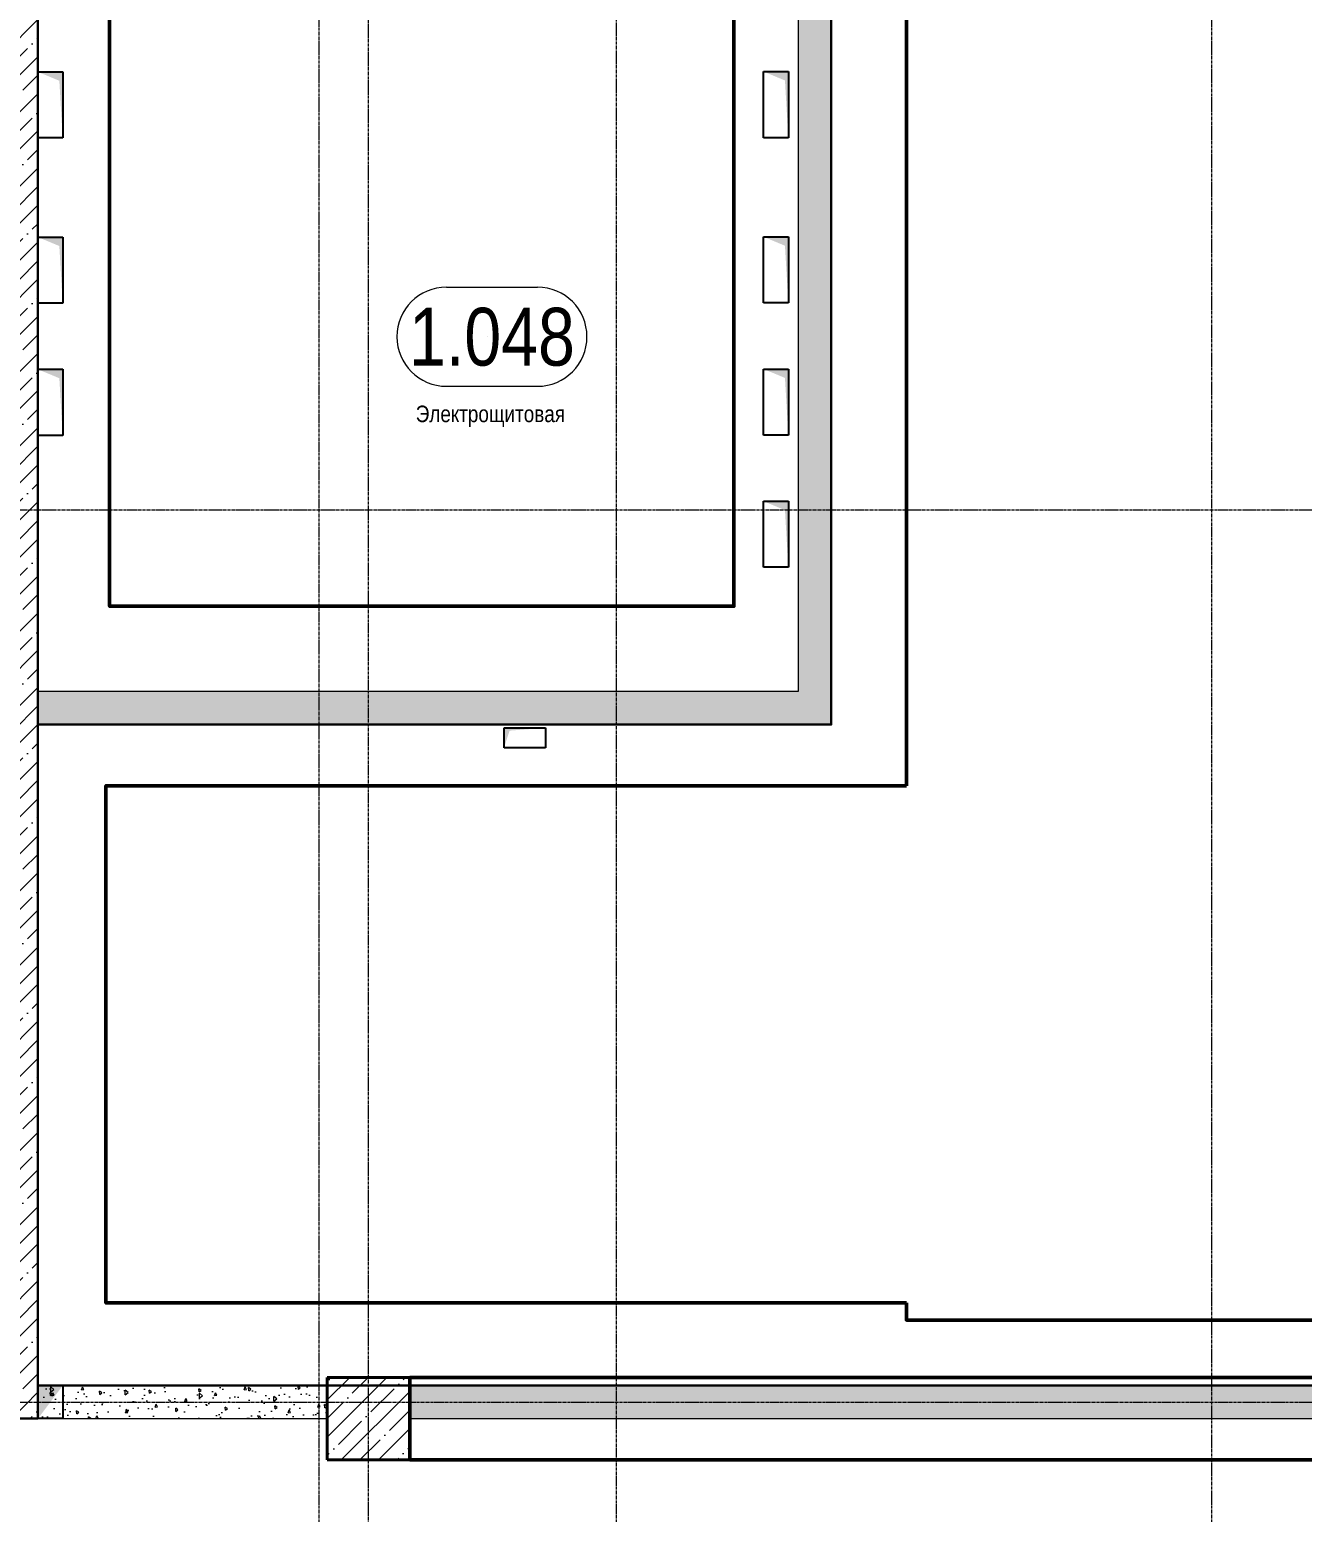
# Model space of a CAD drawing. Header units: millimetres. Extents: x -7155 to 483283, y -227682 to 148426.
# Drawn here: x 4250 to 11950, y 90233 to 99205 of the extents above; entities that cross this region are included whole.
import ezdxf
from ezdxf.enums import TextEntityAlignment as Align

# ---------------------------------------------------------------- set-up
doc = ezdxf.new("R2010")
doc.units = ezdxf.units.MM
doc.linetypes.add('CENTER2', pattern=[28.575, 19.05, -3.175, 3.175, -3.175])
doc.linetypes.add('HIDDEN2', pattern=[4.7625, 3.175, -1.5875])
doc.layers.get('Defpoints').update_dxf_attribs({"color": 140})
for name, color, linetype, lineweight in [('АР_Area', 5, 'Continuous', 5), ('АР_Колонны', 70, 'Continuous', 30), ('АР_Стены ЖБ', 7, 'Continuous', 30), ('АР_Стены ПЕНОблок', 52, 'Continuous', 20), ('АР_Штриховка', 8, 'Continuous', 0), ('Штриховка', 7, 'Continuous', 30)]:
    doc.layers.add(name, color=color, linetype=linetype, lineweight=lineweight)
doc.layers.add('АР_Оси_РД_100', color=7, linetype='Continuous', lineweight=0, true_color=0x525252)
doc.layers.add('РД_Оси_100', color=7, linetype='Continuous', lineweight=0, true_color=0x525252)
doc.layers.add('КР_Балки-0.5', color=60, linetype='Continuous', lineweight=50, plot=False)
doc.styles.add('style1', font='ARIALN.TTF')

# ---------------------------------------------------------------- blocks, each defined once
blk = doc.blocks.new('СОШ_2200_АР_ОСИ_М100_28.05.24')
at = {"layer": 'АР_Оси_РД_100', "linetype": 'CENTER2'}
for p, q in [((-5954.958, 96300), (119910, 96300)), ((-5954.958, 90900), (119910, 90900))]:
    blk.add_line(p, q, dxfattribs=at)
for points in [[(5849.555, 139938.679), (6000, 139538.679), (6000, -6194.559)], [(6300, -6195.83), (6300, 139538.679), (6450, 139938.679)], [(7800, -6155), (7800, 139938.679)], [(11400, 139938.679), (11400, -6155)]]:
    blk.add_lwpolyline(points, dxfattribs=at)
blk = doc.blocks.new('MOK-МаркаПом_овал_ареал')
for p, q in [((-2.75, 3), (2.75, 3)), ((-2.75, -3), (2.75, -3))]:
    blk.add_line(p, q)
for centre, radius, start, end in [((-2.75, 0), 3, 90, 270), ((2.75, 0), 3, 270, 90), ((-3.75, 0), 3.5, 0, 0.00095)]:
    blk.add_arc(centre, radius, start, end)
at = {"color": 0, "style": 'style1'}
blk.add_attdef('АР-ПОМЕЩЕНИЕ:НОМЕР', text='', height=3.5, dxfattribs=at).set_placement((0, 0), align=Align.MIDDLE)

msp = doc.modelspace()

# ---------------------------------------------------------------- hatches: boundary and pattern name
at = {"layer": 'АР_Штриховка', "linetype": 'Continuous', "lineweight": 5, "true_color": 0x000000}
h = msp.add_hatch(dxfattribs=at)
h.set_pattern_fill('ANSI35', color=18, scale=25, angle=-360, style=0)
h.paths.add_polyline_path([(4300, 100400), (4100, 100400), (4100, 91000), (4300, 90800)], flags=0)
at = {"layer": 'АР_Штриховка', "linetype": 'Continuous', "lineweight": 0, "true_color": 0x000000}
h = msp.add_hatch(dxfattribs=at)
h.set_pattern_fill('AR-CONC', color=18, angle=-315, style=0)
h.paths.add_polyline_path([(9100, 100400), (8900, 100400), (8900, 95200), (9100, 95000)], flags=0)
h = msp.add_hatch(dxfattribs=at)
h.set_pattern_fill('AR-CONC', color=18, angle=405, style=0)
h.paths.add_polyline_path([(9100, 95000), (8900, 95200), (4300, 95200), (4300, 95000)], flags=0)
at = {"layer": 'АР_Штриховка', "linetype": 'Continuous', "lineweight": 5, "true_color": 0x000000}
h = msp.add_hatch(dxfattribs=at)
h.set_pattern_fill('ANSI35', color=18, scale=25, style=0)
h.paths.add_polyline_path([(4300, 90800), (4100, 91000), (3800, 91000), (3800, 90800)], flags=0)
h.paths.add_polyline_path([(2000, 90800), (2000, 91000), (100, 91000), (-100, 90800)], flags=0)
at = {"layer": 'АР_Штриховка', "linetype": 'Continuous', "lineweight": 0, "true_color": 0x000000}
h = msp.add_hatch(dxfattribs=at)
h.set_pattern_fill('AR-CONC', color=18, angle=45, style=0)
h.paths.add_polyline_path([(6050, 90800), (6050, 91000), (4300, 91000), (4300, 90800)], flags=0)
at = {"layer": 'АР_Штриховка', "linetype": 'Continuous', "lineweight": 5, "true_color": 0x000000}
h = msp.add_hatch(dxfattribs=at)
h.set_pattern_fill('ANSI35', color=18, scale=25, style=0)
h.paths.add_polyline_path([(6050, 90550), (6550, 90550), (6550, 91050), (6050, 91050)], flags=0)
at = {"layer": 'АР_Штриховка', "linetype": 'Continuous', "lineweight": 0, "true_color": 0x000000}
h = msp.add_hatch(dxfattribs=at)
h.set_pattern_fill('AR-CONC', color=18, angle=45, style=0)
h.paths.add_polyline_path([(12350, 90800), (12350, 91000), (6550, 91000), (6550, 90800)], flags=0)

# ---------------------------------------------------------------- linework, layer by layer
at = {"color": 18, "linetype": 'Continuous', "true_color": 0x000000}
for p, q in [((4300, 98950), (4450, 98950)), ((4300, 98550), (4300, 98950)), ((4450, 98950), (4450, 98550)), ((8690.2, 98951.8), (8840.2, 98951.8)), ((8690.2, 98551.8), (8690.2, 98951.8)), ((8840.2, 98951.8), (8840.2, 98551.8)), ((4450, 98550), (4300, 98550)), ((8840.2, 98551.8), (8690.2, 98551.8)), ((4300, 97950), (4450, 97950)), ((4300, 97550), (4300, 97950)), ((4450, 97950), (4450, 97550)), ((8690.2, 97951.8), (8840.2, 97951.8)), ((8690.2, 97551.8), (8690.2, 97951.8)), ((8840.2, 97951.8), (8840.2, 97551.8)), ((4450, 97550), (4300, 97550)), ((8840.2, 97551.8), (8690.2, 97551.8)), ((4300, 97150), (4450, 97150)), ((4300, 96750), (4300, 97150)), ((4450, 97150), (4450, 96750)), ((8690.2, 97151.8), (8840.2, 97151.8)), ((8690.2, 96751.8), (8690.2, 97151.8)), ((8840.2, 97151.8), (8840.2, 96751.8)), ((4450, 96750), (4300, 96750)), ((8840.2, 96751.8), (8690.2, 96751.8)), ((8690.2, 96351.8), (8840.2, 96351.8)), ((8690.2, 95951.8), (8690.2, 96351.8)), ((8840.2, 96351.8), (8840.2, 95951.8)), ((8840.2, 95951.8), (8690.2, 95951.8)), ((7120, 94860), (7120, 94980)), ((7120, 94980), (7370, 94980)), ((7370, 94980), (7370, 94860)), ((7370, 94860), (7120, 94860)), ((4300, 90800), (4300, 91000)), ((4300, 91000), (4450, 91000)), ((4450, 91000), (4450, 90800)), ((4450, 90800), (4300, 90800))]:
    msp.add_line(p, q, dxfattribs=at)
at = {"color": 1, "lineweight": 50}
msp.add_lwpolyline([(4733.7, 99822), (8511, 99822), (8511, 95716), (4733.7, 95716)], close=True, dxfattribs=at)
for points in [[(9555, 94630), (9555, 99835), (17531, 99835), (17531, 91396), (9555, 91396), (9555, 91500)], [(9555, 94630), (4711, 94630), (4711, 91500), (9555, 91500)]]:
    msp.add_lwpolyline(points, dxfattribs=at)
at = {"color": 18, "linetype": 'Continuous', "true_color": 0x000000}
for points in [[(4300, 98950), (4450, 98950), (4429.5, 98896.1), (4450, 98550)], [(8690.2, 98951.8), (8840.2, 98951.8), (8819.7, 98897.9), (8840.2, 98551.8)], [(4300, 97950), (4450, 97950), (4429.5, 97896.1), (4450, 97550)], [(8690.2, 97951.8), (8840.2, 97951.8), (8819.7, 97897.9), (8840.2, 97551.8)], [(4300, 97150), (4450, 97150), (4429.5, 97096.1), (4450, 96750)], [(8690.2, 97151.8), (8840.2, 97151.8), (8819.7, 97097.9), (8840.2, 96751.8)], [(8690.2, 96351.8), (8840.2, 96351.8), (8819.7, 96297.9), (8840.2, 95951.8)], [(7120, 94860), (7120, 94980), (7153.7, 94963.6), (7370, 94980)], [(4300, 90800), (4300, 91000), (4375, 90900), (4450, 91000)]]:
    msp.add_solid(points, dxfattribs=at)
at = {"layer": 'АР_Колонны', "color": 18, "linetype": 'HIDDEN2', "lineweight": 25, "true_color": 0x000000}
for p, q in [((6050, 91050), (6550, 91050)), ((6050, 90550), (6050, 91050)), ((6550, 91050), (6550, 90550)), ((6550, 90550), (6050, 90550))]:
    msp.add_line(p, q, dxfattribs=at)
at = {"layer": 'АР_Колонны', "color": 18, "linetype": 'Continuous', "lineweight": 30, "true_color": 0x000000}
for p, q in [((6550, 91050), (6050, 91050)), ((6050, 91050), (6050, 90550)), ((6550, 90550), (6550, 91050)), ((6050, 90550), (6550, 90550))]:
    msp.add_line(p, q, dxfattribs=at)
at = {"layer": 'АР_Стены ЖБ', "color": 18, "linetype": 'Continuous', "lineweight": 30, "true_color": 0x000000}
for p, q in [((4300, 90800), (4300, 100400)), ((3800, 90800), (4300, 90800))]:
    msp.add_line(p, q, dxfattribs=at)
at = {"layer": 'АР_Стены ЖБ', "color": 18, "linetype": 'Continuous', "lineweight": 40, "true_color": 0x000000}
for p, q in [((6550, 91050), (6050, 91050)), ((6050, 91050), (6050, 90550)), ((6550, 90550), (6550, 91050)), ((6050, 90550), (6550, 90550))]:
    msp.add_line(p, q, dxfattribs=at)
at = {"layer": 'АР_Стены ПЕНОблок', "color": 18, "linetype": 'Continuous', "lineweight": 20, "true_color": 0x000000}
for p, q in [((8900, 100400), (8900, 95200)), ((9100, 95000), (9100, 100400)), ((8900, 95200), (4300, 95200)), ((4300, 95200), (4300, 95000)), ((4300, 95000), (9100, 95000)), ((6050, 91000), (4300, 91000)), ((4300, 91000), (4300, 90800)), ((6050, 90800), (6050, 91000)), ((12350, 91000), (6550, 91000)), ((6550, 91000), (6550, 90800)), ((4300, 90800), (6050, 90800)), ((6550, 90800), (12350, 90800))]:
    msp.add_line(p, q, dxfattribs=at)
at = {"layer": 'КР_Балки-0.5', "color": 18, "ltscale": 200, "true_color": 0x000000}
for p, q in [((6550, 91050), (23900, 91050)), ((6550, 90550), (6550, 91050)), ((6550, 91050), (23900, 91050)), ((6550, 90550), (6550, 91050)), ((23900, 90550), (6550, 90550)), ((23900, 90550), (6550, 90550))]:
    msp.add_line(p, q, dxfattribs=at)
at = {"layer": 'Штриховка'}
msp.add_lwpolyline([(4300, 91000), (4300, 95000), (9100, 95000), (9100, 100400), (12350, 100400), (12350, 100100), (12850, 100100), (12850, 100400), (18050, 100400), (18050, 91050), (18050, 91000)], close=True, dxfattribs=at)

# ---------------------------------------------------------------- block references
at = {"layer": 'АР_Area', "color": 18, "linetype": 'Continuous', "lineweight": 5, "true_color": 0x000000}
ref = msp.add_blockref('MOK-МаркаПом_овал_ареал', (7047, 97347.4), dxfattribs=dict(at, xscale=100, yscale=100, zscale=100))
ref.add_attrib('АР-ПОМЕЩЕНИЕ:НОМЕР', '1.048', dxfattribs={"layer": '0', "color": 0, "height": 350, "style": 'style1'}).set_placement((7047, 97347.4), align=Align.MIDDLE)
ref.add_attrib('АР-ПОМЕЩЕНИЕ:НАИМЕНОВАНИЕ', 'Электрощитовая', dxfattribs={"layer": 'Defpoints', "color": 2, "height": 100, "style": 'style1'}).set_placement((7037.6, 96866), align=Align.MIDDLE)
at = {"layer": 'РД_Оси_100'}
msp.add_blockref('СОШ_2200_АР_ОСИ_М100_28.05.24', (0, 0), dxfattribs=at)

doc.saveas('drawing.dxf')
